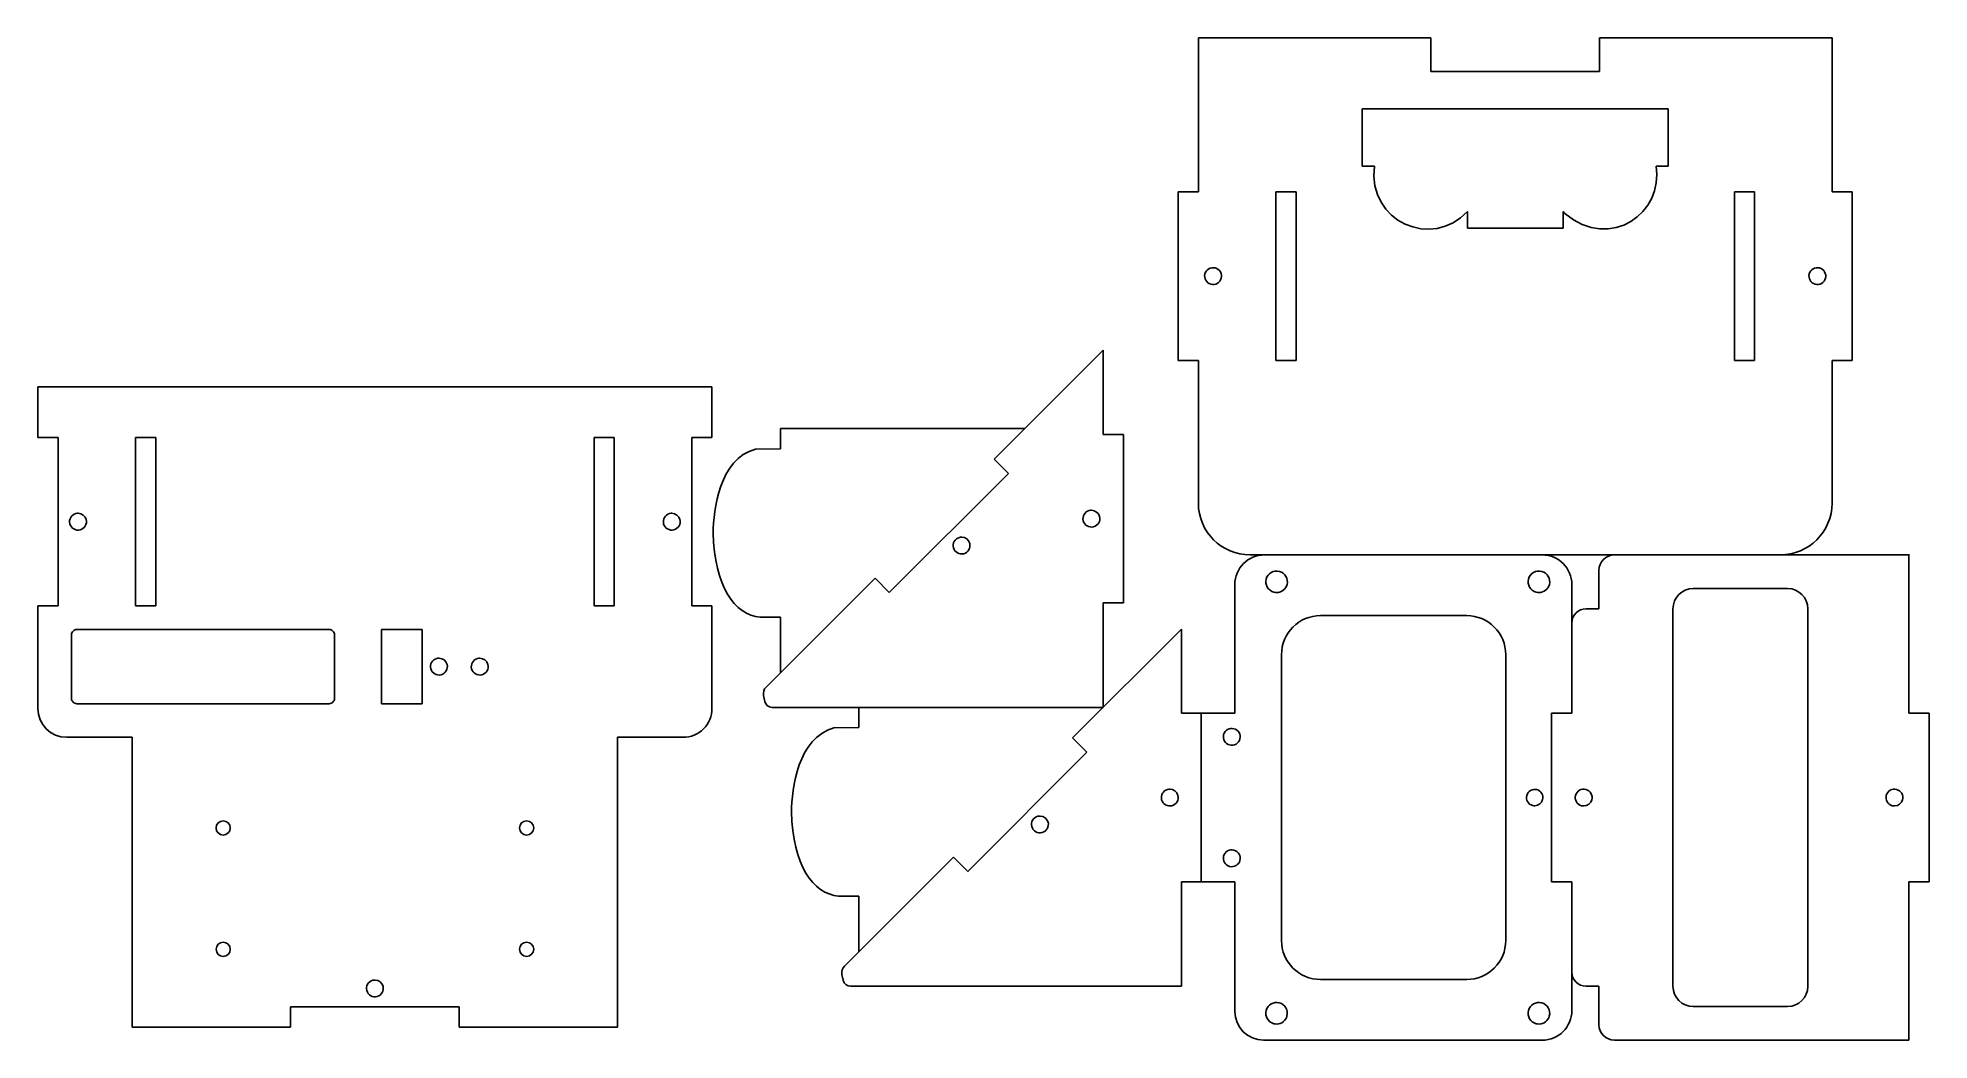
# Model space of a CAD drawing. Header units: millimetres. Extents: x -98 to 183, y 88 to 237.
import ezdxf

# ---------------------------------------------------------------- set-up
doc = ezdxf.new("R2010")
doc.units = ezdxf.units.MM
doc.layers.get('0').update_dxf_attribs({"linetype": 'CONTINUOUS'})

msp = doc.modelspace()

# ---------------------------------------------------------------- linework, layer by layer
at = {"color": 7}
for p, q in [((74.244937, 213.95989), (74.244937, 236.814823)), ((74.244937, 236.814823), (84.244848, 236.814823)), ((84.244848, 236.814823), (108.742062, 236.814823)), ((108.742062, 236.814823), (108.742062, 231.812032)), ((133.748292, 231.812032), (133.748292, 236.814823)), ((133.748292, 236.814823), (168.244899, 236.814823)), ((168.244899, 236.814823), (168.244899, 213.95989)), ((108.742062, 231.812032), (133.748292, 231.812032)), ((143.952838, 226.263011), (98.54682, 226.263011)), ((98.54682, 226.263011), (98.54682, 217.79325)), ((143.952414, 217.79218), (143.952838, 226.263011)), ((98.54682, 217.79325), (100.371, 217.79325)), ((142.128753, 217.79218), (143.952414, 217.79218)), ((71.245127, 188.959856), (71.245127, 213.95989)), ((71.245127, 213.95989), (74.244937, 213.95989)), ((88.747929, 213.96557), (85.747599, 213.96557)), ((85.747599, 213.96557), (85.747599, 188.960896)), ((88.747929, 188.960896), (88.747929, 213.96557)), ((156.752576, 213.96557), (153.751725, 213.96557)), ((153.751725, 213.96557), (153.751725, 213.96257)), ((153.751725, 213.96257), (153.751725, 188.960476)), ((156.752576, 213.96257), (156.752576, 213.96557)), ((156.752576, 188.960476), (156.752576, 213.96257)), ((168.244899, 213.95989), (171.243166, 213.95989)), ((171.243166, 213.95989), (171.243166, 188.959856)), ((114.149022, 211.037929), (114.149022, 208.585889)), ((128.352804, 210.989359), (128.352804, 211.036859)), ((128.352804, 211.036859), (128.593617, 210.770729)), ((128.352804, 208.585889), (128.352804, 210.989359)), ((114.149022, 208.585889), (128.352804, 208.585889)), ((60.124801, 190.476167), (43.965579, 174.317457)), ((60.124801, 177.976149), (60.124801, 190.476167)), ((74.244937, 188.959856), (71.245127, 188.959856)), ((74.244937, 167.790784), (74.244937, 188.959856)), ((85.747599, 188.960896), (88.747929, 188.960896)), ((153.751725, 188.960476), (156.752576, 188.960476)), ((171.243166, 188.959856), (168.244899, 188.959856)), ((168.244899, 188.959856), (168.244899, 167.790784)), ((-97.900013, 185.026548), (-97.900013, 177.530364)), ((2.095967, 185.026548), (-97.900013, 185.026548)), ((2.095967, 177.530364), (2.095967, 185.026548)), ((-97.900013, 177.530364), (-94.899673, 177.530364)), ((-94.899673, 177.530364), (-94.899673, 152.527236)), ((-83.403731, 177.52933), (-80.402881, 177.52933)), ((-83.403731, 177.528813), (-83.403731, 177.52933)), ((-83.403731, 152.524646), (-83.403731, 177.528813)), ((-80.402881, 177.52933), (-80.402881, 177.528813)), ((-80.402881, 177.528813), (-80.402881, 152.524646)), ((-15.398575, 177.52933), (-12.398758, 177.52933)), ((-15.398575, 177.528813), (-15.398575, 177.52933)), ((-15.398575, 152.524646), (-15.398575, 177.528813)), ((-12.398758, 177.52933), (-12.398758, 177.528813)), ((-12.398758, 177.528813), (-12.398758, 152.524646)), ((-0.90385, 152.528266), (-0.90385, 177.530364)), ((-0.90385, 177.530364), (2.095967, 177.530364)), ((12.250809, 175.854781), (12.250529, 178.851581)), ((12.250529, 178.851581), (48.502807, 178.851581)), ((63.124621, 177.976149), (60.124801, 177.976149)), ((63.124621, 152.976123), (63.124621, 177.976149)), ((8.564798, 175.794781), (12.250809, 175.854781)), ((43.965579, 174.317457), (46.087929, 172.195106)), ((46.087929, 172.195106), (28.405807, 154.514013)), ((-92.262622, 166.233898), (-92.262112, 166.233898)), ((-91.909162, 166.276298), (-91.909162, 166.276268)), ((-3.834939, 166.276298), (-3.834939, 166.276268)), ((58.404501, 166.725673), (58.404501, 166.725671)), ((39.150368, 162.730561), (39.150368, 162.730565)), ((81.926396, 160.104631), (179.748374, 160.104631)), ((179.648414, 160.09827), (179.648414, 136.597895)), ((133.650188, 152.096168), (133.650188, 157.790919)), ((26.283977, 156.636363), (10.121138, 140.473001)), ((28.405807, 154.514013), (26.283977, 156.636363)), ((79.653293, 136.598091), (79.653293, 155.692014)), ((85.89529, 154.505484), (85.89529, 154.505524)), ((124.804548, 154.507484), (124.804548, 154.507524)), ((129.653348, 155.692014), (129.653348, 136.600158)), ((161.655192, 155.101679), (147.64055, 155.101679)), ((-94.899673, 152.527236), (-97.900013, 152.527236)), ((-97.900013, 152.527236), (-97.900013, 137.31699)), ((-80.402881, 152.524646), (-83.403731, 152.524646)), ((-12.398758, 152.524646), (-15.398575, 152.524646)), ((2.095972, 152.528266), (-0.90385, 152.528266)), ((2.097572, 137.31699), (2.095972, 152.528266)), ((60.124801, 137.47629), (60.124801, 152.976123)), ((60.124801, 152.976123), (63.124621, 152.976123)), ((131.756248, 152.096168), (133.650188, 152.096168)), ((144.645379, 152.106508), (144.645379, 96.091831)), ((164.650362, 96.091831), (164.650362, 152.106508)), ((-92.118805, 149.029256), (-54.68472, 149.029256)), ((-92.118805, 149.029256), (-92.118805, 149.029256)), ((-46.903633, 149.029256), (-40.89883, 149.029256)), ((-46.903633, 138.023205), (-46.903633, 149.029256)), ((-40.89883, 149.029256), (-40.89883, 138.023205)), ((12.250789, 150.854779), (9.250788, 150.854779)), ((12.250789, 142.597578), (12.250789, 150.854779)), ((71.752403, 149.098213), (55.59318, 132.939503)), ((71.752403, 136.598194), (71.752403, 149.098213)), ((114.045516, 151.093349), (92.378098, 151.093349)), ((-92.904452, 138.809372), (-92.904452, 148.243609)), ((-53.899073, 148.243609), (-53.899073, 138.809372)), ((-38.371336, 144.776315), (-38.371336, 144.776285)), ((-32.675042, 144.733915), (-32.674525, 144.733915)), ((-32.321575, 144.776315), (-32.321575, 144.776285)), ((86.578969, 145.294736), (86.578969, 102.901953)), ((119.844127, 102.901969), (119.844127, 145.294736)), ((-54.68472, 138.023725), (-92.118805, 138.023725)), ((-40.89883, 138.023205), (-46.903633, 138.023205)), ((9.751128, 139.219851), (9.934588, 138.363571)), ((11.032188, 137.47629), (60.124801, 137.47629)), ((23.878413, 134.476827), (23.878133, 137.473627)), ((74.752223, 136.598194), (71.752403, 136.598194)), ((74.65308, 111.598064), (74.65308, 136.598091)), ((74.65308, 136.598091), (79.653293, 136.598091)), ((129.653348, 136.600158), (126.651468, 136.600158)), ((126.651468, 136.600158), (126.651468, 111.598064)), ((179.648414, 136.597895), (182.648235, 136.597895)), ((182.648235, 136.597895), (182.648235, 111.597862)), ((-93.614287, 133.031264), (-83.899831, 133.031264)), ((-83.899831, 133.031264), (-83.899831, 90.029228)), ((-11.903698, 90.029228), (-11.903698, 133.031264)), ((-11.903698, 133.031264), (-2.187692, 133.031264)), ((20.192403, 134.416827), (23.878413, 134.476827)), ((55.59318, 132.939503), (57.715531, 130.817152)), ((57.715531, 130.817152), (40.033408, 113.136059)), ((70.032102, 125.347719), (70.032102, 125.347717)), ((50.77797, 121.352607), (50.77797, 121.352611)), ((124.164278, 122.881118), (124.164278, 122.881114)), ((131.427578, 122.849333), (131.427578, 122.849373)), ((177.527614, 122.848833), (177.527614, 122.848853)), ((-70.405039, 120.632022), (-70.405039, 120.632022)), ((-25.398999, 120.632022), (-25.398999, 120.632022)), ((37.911578, 115.258409), (21.748736, 99.095047)), ((40.033408, 113.136059), (37.911578, 115.258409)), ((23.878393, 109.476826), (20.878393, 109.476826)), ((23.878393, 101.219625), (23.878393, 109.476826)), ((71.752403, 96.098341), (71.752403, 111.598169)), ((71.752403, 111.598169), (74.752223, 111.598169)), ((79.653293, 111.598064), (74.65308, 111.598064)), ((79.653293, 92.363059), (79.653293, 111.598064)), ((126.651468, 111.598064), (129.653348, 111.594964)), ((129.653348, 111.594964), (129.653348, 92.504652)), ((179.894394, 111.597862), (179.648414, 111.597862)), ((179.648414, 111.597862), (179.648414, 88.098)), ((182.648235, 111.597862), (179.894394, 111.597862)), ((-70.404529, 102.62743), (-70.404529, 102.62743)), ((-25.398999, 102.62743), (-25.398999, 102.62743)), ((-47.872049, 97.026249), (-47.872049, 97.026219)), ((21.378726, 97.841897), (21.562186, 96.985621)), ((22.659786, 96.098341), (71.752403, 96.098341)), ((92.378098, 97.102838), (114.045516, 97.102838)), ((92.378098, 97.102822), (92.378098, 97.102838)), ((133.650188, 96.101131), (131.756248, 96.101131)), ((133.650188, 90.40536), (133.650188, 96.101131)), ((-60.403586, 90.029228), (-60.403586, 93.031638)), ((-60.403586, 93.031638), (-35.398908, 93.031638)), ((-35.398908, 93.031638), (-35.398908, 90.029228)), ((147.64055, 93.096671), (161.655192, 93.096671)), ((147.64055, 93.096671), (147.64055, 93.096671)), ((-83.899831, 90.029228), (-60.403586, 90.029228)), ((-35.398908, 90.029228), (-11.903698, 90.029228)), ((85.878754, 90.493939), (85.878754, 90.493938)), ((124.796278, 90.488238), (124.796278, 90.488238)), ((125.247418, 88.098203), (83.918149, 88.098203)), ((179.648414, 88.098), (135.957538, 88.098))]:
    msp.add_line(p, q, dxfattribs=at)
for points in [[(100.371, 217.79325), (99.28793, 209.436759), (108.981702, 205.405299), (114.149022, 211.037929)], [(128.593617, 210.770729), (135.443284, 204.953969), (143.34014, 211.019819), (142.128753, 217.79218)], [(76.749738, 202.668577), (76.082903, 202.847239), (75.397492, 202.451497), (75.218828, 201.784662)], [(77.633655, 201.137656), (77.812322, 201.80449), (77.416585, 202.489904), (76.749752, 202.668573)], [(166.385546, 202.668577), (165.718711, 202.847238), (165.033301, 202.451496), (164.854637, 201.784662)], [(167.269462, 201.137656), (167.448129, 201.80449), (167.052393, 202.489904), (166.38556, 202.668573)], [(75.218828, 201.784662), (75.040164, 201.117827), (75.435905, 200.432414), (76.10274, 200.253749)], [(76.10274, 200.253749), (76.769574, 200.075084), (77.454987, 200.470822), (77.633655, 201.137656)], [(164.854637, 201.784662), (164.675973, 201.117827), (165.071713, 200.432414), (165.738548, 200.253749)], [(165.738548, 200.253749), (166.405382, 200.075084), (167.090795, 200.470822), (167.269462, 201.137656)], [(2.250787, 163.354782), (2.344687, 166.736292), (3.163407, 174.365001), (8.564798, 175.794781)], [(-93.146293, 164.703238), (-93.324811, 165.369918), (-92.929233, 166.055122), (-92.262622, 166.233898)], [(-92.262112, 166.233898), (-92.147083, 166.264778), (-92.028231, 166.279048), (-91.909162, 166.276298)], [(-91.909162, 166.276268), (-91.354604, 166.263098), (-90.87506, 165.886031), (-90.731452, 165.350228)], [(-5.072072, 164.703238), (-5.250591, 165.369917), (-4.855015, 166.055121), (-4.188405, 166.233898)], [(-4.188405, 166.233898), (-4.073209, 166.264818), (-3.95418, 166.279098), (-3.834939, 166.276298)], [(-3.834939, 166.276268), (-3.280575, 166.262868), (-2.801302, 165.88585), (-2.657749, 165.350228)], [(57.167361, 165.152641), (56.98855, 165.819645), (57.384474, 166.505275), (58.051551, 166.683813)], [(58.051551, 166.683813), (58.166607, 166.714503), (58.285458, 166.728603), (58.404501, 166.725673)], [(58.404501, 166.725671), (58.959056, 166.712501), (59.438594, 166.33543), (59.582201, 165.79963)], [(59.582201, 165.79963), (59.760717, 165.132951), (59.36514, 164.44775), (58.698531, 164.268974)], [(81.930948, 160.104773), (77.686082, 160.104774), (74.244939, 163.545917), (74.244937, 167.790784)], [(168.244899, 167.790784), (168.244898, 163.545917), (164.803752, 160.104773), (160.558886, 160.104773)], [(-91.615122, 163.819058), (-92.282122, 163.640248), (-92.96775, 164.036166), (-93.146293, 164.703238)], [(-90.731452, 165.350228), (-90.552608, 164.683383), (-90.948257, 163.997827), (-91.615122, 163.819058)], [(-3.541416, 163.819058), (-4.208249, 163.640576), (-4.893522, 164.036423), (-5.072072, 164.703238)], [(-2.657749, 165.350228), (-2.478904, 164.683384), (-2.874551, 163.997828), (-3.541416, 163.819058)], [(9.250788, 150.854779), (5.421938, 151.189659), (2.469367, 155.47957), (2.250787, 163.354782)], [(38.797418, 162.688191), (38.912449, 162.719061), (39.0313, 162.733321), (39.150368, 162.730561)], [(39.150368, 162.730565), (39.705073, 162.717335), (40.184663, 162.340015), (40.328078, 161.804007)], [(58.698531, 164.268974), (58.031687, 164.09013), (57.346131, 164.485777), (57.167361, 165.152641)], [(37.913238, 161.157018), (37.734426, 161.824019), (38.130345, 162.509649), (38.797418, 162.688191)], [(39.444408, 160.273351), (38.777564, 160.094507), (38.092008, 160.490154), (37.913238, 161.157018)], [(40.328078, 161.804007), (40.506594, 161.137328), (40.111017, 160.452127), (39.444408, 160.273351)], [(79.653293, 155.692014), (79.653454, 158.125484), (81.626276, 160.098075), (84.059742, 160.097955)], [(125.247418, 160.097955), (127.680678, 160.097785), (129.653188, 158.125274), (129.653348, 155.692014)], [(133.650188, 157.790919), (133.650218, 159.065221), (134.683238, 160.09824), (135.957538, 160.09827)], [(86.270978, 157.650554), (85.417494, 157.879264), (84.540193, 157.372814), (84.311406, 156.519354)], [(87.402692, 155.690984), (87.631361, 156.544624), (87.124651, 157.422004), (86.270978, 157.650554)], [(125.180238, 157.652554), (124.326758, 157.881264), (123.449458, 157.374814), (123.220668, 156.521354)], [(126.311948, 155.692984), (126.540618, 156.546624), (126.033918, 157.424004), (125.180238, 157.652554)], [(84.311406, 156.519354), (84.082737, 155.665724), (84.589447, 154.788334), (85.44312, 154.559784)], [(85.44312, 154.559784), (85.590483, 154.520184), (85.742749, 154.501884), (85.89529, 154.505484)], [(85.89529, 154.505524), (86.605132, 154.522424), (87.218925, 155.005134), (87.402692, 155.690984)], [(123.220668, 156.521354), (122.991998, 155.667714), (123.498698, 154.790334), (124.352378, 154.561784)], [(124.352378, 154.561784), (124.499738, 154.522184), (124.652008, 154.503884), (124.804548, 154.507484)], [(124.804548, 154.507524), (125.514388, 154.524424), (126.128178, 155.007134), (126.311948, 155.692984)], [(147.64055, 155.101679), (145.98636, 155.101698), (144.645359, 153.760703), (144.645379, 152.106508)], [(164.650362, 152.106508), (164.650382, 153.760703), (163.309392, 155.101698), (161.655192, 155.101679)], [(129.648367, 149.987778), (129.648287, 151.152042), (130.591988, 152.095963), (131.756248, 152.096168)], [(-92.904452, 148.243609), (-92.904452, 148.451975), (-92.821679, 148.651808), (-92.674342, 148.799145)], [(-92.674342, 148.799145), (-92.527004, 148.946483), (-92.327172, 149.029256), (-92.118805, 149.029256)], [(-54.68472, 149.029256), (-54.476354, 149.029256), (-54.276521, 148.946483), (-54.129184, 148.799145)], [(-54.129184, 148.799145), (-53.981847, 148.651808), (-53.899073, 148.451975), (-53.899073, 148.243609)], [(92.378098, 151.093349), (89.175475, 151.093479), (86.579124, 148.497359), (86.578969, 145.294736)], [(119.844127, 145.294736), (119.843967, 148.497159), (117.247937, 151.093189), (114.045516, 151.093349)], [(-39.60847, 143.203255), (-39.786988, 143.869934), (-39.391413, 144.555138), (-38.724803, 144.733915)], [(-38.077814, 142.319075), (-38.744648, 142.140593), (-39.42992, 142.53644), (-39.60847, 143.203255)], [(-38.724803, 144.733915), (-38.609607, 144.764845), (-38.490578, 144.779115), (-38.371336, 144.776315)], [(-38.371336, 144.776285), (-37.816973, 144.762885), (-37.3377, 144.385867), (-37.194147, 143.850245)], [(-37.194147, 143.850245), (-37.015303, 143.183401), (-37.41095, 142.497845), (-38.077814, 142.319075)], [(-33.55871, 143.203255), (-33.737228, 143.869934), (-33.341652, 144.555138), (-32.675042, 144.733915)], [(-32.027536, 142.319075), (-32.694537, 142.140263), (-33.380167, 142.536182), (-33.55871, 143.203255)], [(-32.674525, 144.733915), (-32.559496, 144.764795), (-32.440644, 144.779065), (-32.321575, 144.776315)], [(-32.321575, 144.776285), (-31.767018, 144.763115), (-31.287477, 144.386047), (-31.143869, 143.850245)], [(-31.143869, 143.850245), (-30.965025, 143.183401), (-31.360672, 142.497845), (-32.027536, 142.319075)], [(10.121138, 140.473001), (9.793228, 140.145082), (9.653928, 139.673288), (9.751128, 139.219851)], [(-92.674342, 138.253835), (-92.821679, 138.401173), (-92.904452, 138.601005), (-92.904452, 138.809372)], [(-92.118805, 138.023725), (-92.327172, 138.023725), (-92.527004, 138.106498), (-92.674342, 138.253835)], [(-54.129184, 138.253835), (-54.276521, 138.106498), (-54.476354, 138.023725), (-54.68472, 138.023725)], [(-53.899073, 138.809372), (-53.899073, 138.601005), (-53.981847, 138.401173), (-54.129184, 138.253835)], [(9.934588, 138.363571), (10.045538, 137.846049), (10.502898, 137.476328), (11.032188, 137.47629)], [(-97.900013, 137.31699), (-97.900013, 134.950049), (-95.981228, 133.031264), (-93.614287, 133.031264)], [(0.842611, 134.286552), (1.646267, 135.090295), (2.097695, 136.180388), (2.097572, 137.31699)], [(-2.187692, 133.031264), (-1.051089, 133.031264), (0.038954, 133.482809), (0.842611, 134.286552)], [(13.878392, 121.976827), (13.972292, 125.358338), (14.791012, 132.987047), (20.192403, 134.416827)], [(77.997599, 133.430561), (77.818931, 132.763727), (78.214669, 132.078312), (78.881503, 131.899643)], [(79.528515, 134.314467), (78.861681, 134.493132), (78.176266, 134.097395), (77.997599, 133.430561)], [(78.881516, 131.89964), (79.548351, 131.720978), (80.233762, 132.11672), (80.412426, 132.783555)], [(80.412426, 132.783555), (80.591089, 133.45039), (80.195349, 134.135802), (79.528515, 134.314467)], [(68.794962, 123.774687), (68.616151, 124.441691), (69.012075, 125.127321), (69.679152, 125.305859)], [(70.326132, 122.89102), (69.659288, 122.712175), (68.973732, 123.107823), (68.794962, 123.774687)], [(69.679152, 125.305859), (69.794208, 125.336549), (69.913059, 125.350649), (70.032102, 125.347719)], [(70.032102, 125.347717), (70.586657, 125.334547), (71.066196, 124.957476), (71.209803, 124.421676)], [(71.209803, 124.421676), (71.388319, 123.754997), (70.992742, 123.069796), (70.326132, 122.89102)], [(122.959698, 124.41332), (122.785697, 123.763601), (123.171198, 123.0958), (123.820628, 122.921938)], [(124.450048, 125.274249), (123.800898, 125.448232), (123.133678, 125.0628), (122.959698, 124.41332)], [(124.164278, 122.881114), (124.704288, 122.893914), (125.171238, 123.261331), (125.310978, 123.783384)], [(125.310978, 123.783384), (125.484648, 124.432936), (125.099218, 125.100379), (124.450048, 125.274249)], [(130.190447, 124.422404), (130.011607, 123.755559), (130.407258, 123.070003), (131.074118, 122.891234)], [(131.721108, 125.306074), (131.054428, 125.484592), (130.369228, 125.089015), (130.190447, 124.422404)], [(131.427578, 122.849373), (131.982138, 122.862544), (132.461678, 123.239611), (132.605288, 123.775414)], [(132.605288, 123.775414), (132.783778, 124.442249), (132.387928, 125.127524), (131.721108, 125.306074)], [(176.290474, 124.421884), (176.111964, 123.755207), (176.507534, 123.07001), (177.174144, 122.891234)], [(177.821134, 125.306074), (177.154294, 125.484558), (176.469014, 125.088705), (176.290474, 124.421884)], [(177.527614, 122.848853), (178.082174, 122.862024), (178.561714, 123.2391), (178.705314, 123.774904)], [(178.705314, 123.774904), (178.884124, 124.441904), (178.488204, 125.127532), (177.821134, 125.306074)], [(20.878393, 109.476826), (17.049542, 109.811706), (14.096972, 114.101616), (13.878392, 121.976827)], [(49.54084, 119.779064), (49.362028, 120.446065), (49.757947, 121.131695), (50.42502, 121.310237)], [(50.42502, 121.310237), (50.540051, 121.341107), (50.658902, 121.355367), (50.77797, 121.352607)], [(50.77797, 121.352611), (51.332675, 121.339381), (51.812265, 120.962061), (51.95568, 120.426053)], [(123.820628, 122.921938), (123.932648, 122.892018), (124.048368, 122.878268), (124.164278, 122.881118)], [(131.074118, 122.891234), (131.189338, 122.860474), (131.308368, 122.846363), (131.427578, 122.849333)], [(177.174144, 122.891234), (177.289344, 122.860314), (177.408374, 122.846033), (177.527614, 122.848833)], [(-71.45511, 119.581952), (-71.455149, 120.161906), (-70.984994, 120.632061), (-70.405039, 120.632022)], [(-70.405039, 118.532402), (-70.984791, 118.532363), (-71.454862, 119.002201), (-71.45511, 119.581952)], [(-70.405039, 120.632022), (-69.825089, 120.632055), (-69.35494, 120.161902), (-69.354979, 119.581952)], [(-69.354979, 119.581952), (-69.355227, 119.002205), (-69.825292, 118.532369), (-70.405039, 118.532402)], [(-26.449065, 119.581952), (-26.449104, 120.161904), (-25.978951, 120.632058), (-25.398999, 120.632022)], [(-25.398999, 118.532402), (-25.978748, 118.532366), (-26.448817, 119.002203), (-26.449065, 119.581952)], [(-25.398999, 120.632022), (-24.819249, 120.631772), (-24.349412, 120.161702), (-24.349451, 119.581952)], [(-24.349451, 119.581952), (-24.349699, 119.002405), (-24.819452, 118.532651), (-25.398999, 118.532402)], [(51.07201, 118.895397), (50.405166, 118.716553), (49.71961, 119.1122), (49.54084, 119.779064)], [(51.95568, 120.426053), (52.134196, 119.759374), (51.738619, 119.074173), (51.07201, 118.895397)], [(77.997599, 115.41261), (77.818932, 114.745775), (78.214669, 114.060361), (78.881503, 113.881692)], [(79.528515, 116.296517), (78.86168, 116.475182), (78.176266, 116.079444), (77.997599, 115.41261)], [(80.412426, 114.765604), (80.591089, 115.43244), (80.195349, 116.117852), (79.528515, 116.296517)], [(78.881516, 113.881688), (79.548352, 113.703026), (80.233763, 114.098769), (80.412426, 114.765604)], [(-70.404529, 100.5273), (-70.98448, 100.527267), (-71.454629, 100.99742), (-71.45459, 101.57737)], [(-71.45459, 101.57737), (-71.454623, 102.157316), (-70.984476, 102.627463), (-70.404529, 102.62743)], [(-70.404529, 102.62743), (-69.824579, 102.627469), (-69.354426, 102.15732), (-69.354459, 101.57737)], [(-69.354459, 101.57737), (-69.35442, 100.997416), (-69.824575, 100.527261), (-70.404529, 100.5273)], [(-26.449065, 101.57737), (-26.449098, 102.157318), (-25.978947, 102.627466), (-25.398999, 102.62743)], [(-25.398999, 100.52782), (-25.978748, 100.527784), (-26.448817, 100.997621), (-26.449065, 101.57737)], [(-25.398999, 102.62743), (-24.819253, 102.62718), (-24.349418, 102.157116), (-24.349451, 101.57737)], [(-24.349451, 101.57737), (-24.349699, 100.997823), (-24.819452, 100.528069), (-25.398999, 100.52782)], [(86.578969, 102.901953), (86.578839, 99.699127), (89.175273, 97.102692), (92.378098, 97.102822)], [(114.045516, 97.102838), (117.248137, 97.102995), (119.844257, 99.699346), (119.844127, 102.901969)], [(21.748736, 99.095047), (21.420831, 98.767128), (21.281527, 98.295334), (21.378726, 97.841897)], [(131.756248, 96.101131), (130.591978, 96.101331), (129.648287, 97.045261), (129.648367, 98.20953)], [(-49.109184, 95.453189), (-49.287702, 96.119868), (-48.892127, 96.805072), (-48.225516, 96.983849)], [(-47.57801, 94.569529), (-48.244853, 94.390682), (-48.930411, 94.786326), (-49.109184, 95.453189)], [(-48.225516, 96.983849), (-48.11032, 97.014769), (-47.991291, 97.029049), (-47.872049, 97.026249)], [(-47.872049, 97.026219), (-47.317492, 97.013049), (-46.837951, 96.635981), (-46.694343, 96.100179)], [(-46.694343, 96.100179), (-46.515831, 95.433503), (-46.911405, 94.748306), (-47.57801, 94.569529)], [(21.562186, 96.985621), (21.673145, 96.468091), (22.130503, 96.098371), (22.659786, 96.098341)], [(144.645379, 96.091831), (144.645369, 94.437641), (145.98636, 93.096651), (147.64055, 93.096671)], [(161.655192, 93.096671), (163.309382, 93.096651), (164.650372, 94.437641), (164.650362, 96.091831)], [(86.254958, 93.638967), (85.401471, 93.867671), (84.524169, 93.361235), (84.295387, 92.507769)], [(87.386155, 91.679396), (87.61486, 92.532881), (87.108422, 93.410183), (86.254958, 93.638967)], [(125.171968, 93.633267), (124.318488, 93.861971), (123.441188, 93.355531), (123.212398, 92.502069)], [(126.303678, 91.673695), (126.532348, 92.527336), (126.025638, 93.40471), (125.171968, 93.633267)], [(83.918149, 88.098203), (81.562736, 88.098208), (79.653298, 90.007646), (79.653293, 92.363059)], [(84.295387, 92.507769), (84.066682, 91.654284), (84.57312, 90.776982), (85.426584, 90.548199)], [(85.426584, 90.548199), (85.573949, 90.508649), (85.726215, 90.490369), (85.878754, 90.493939)], [(85.878754, 90.493938), (86.588599, 90.510838), (87.202392, 90.993541), (87.386155, 91.679396)], [(123.212398, 92.502069), (122.983728, 91.648427), (123.490438, 90.771055), (124.344108, 90.542498)], [(124.344108, 90.542498), (124.491478, 90.502948), (124.643738, 90.484668), (124.796278, 90.488238)], [(124.796278, 90.488238), (125.506118, 90.505138), (126.119908, 90.987845), (126.303678, 91.673695)], [(129.653348, 92.504652), (129.653468, 90.07119), (127.680878, 88.098369), (125.247418, 88.098203)], [(135.957538, 88.098), (134.683238, 88.09803), (133.650218, 89.13105), (133.650188, 90.40536)]]:
    msp.add_open_spline(points, degree=3, dxfattribs=at)

doc.saveas('drawing.dxf')
